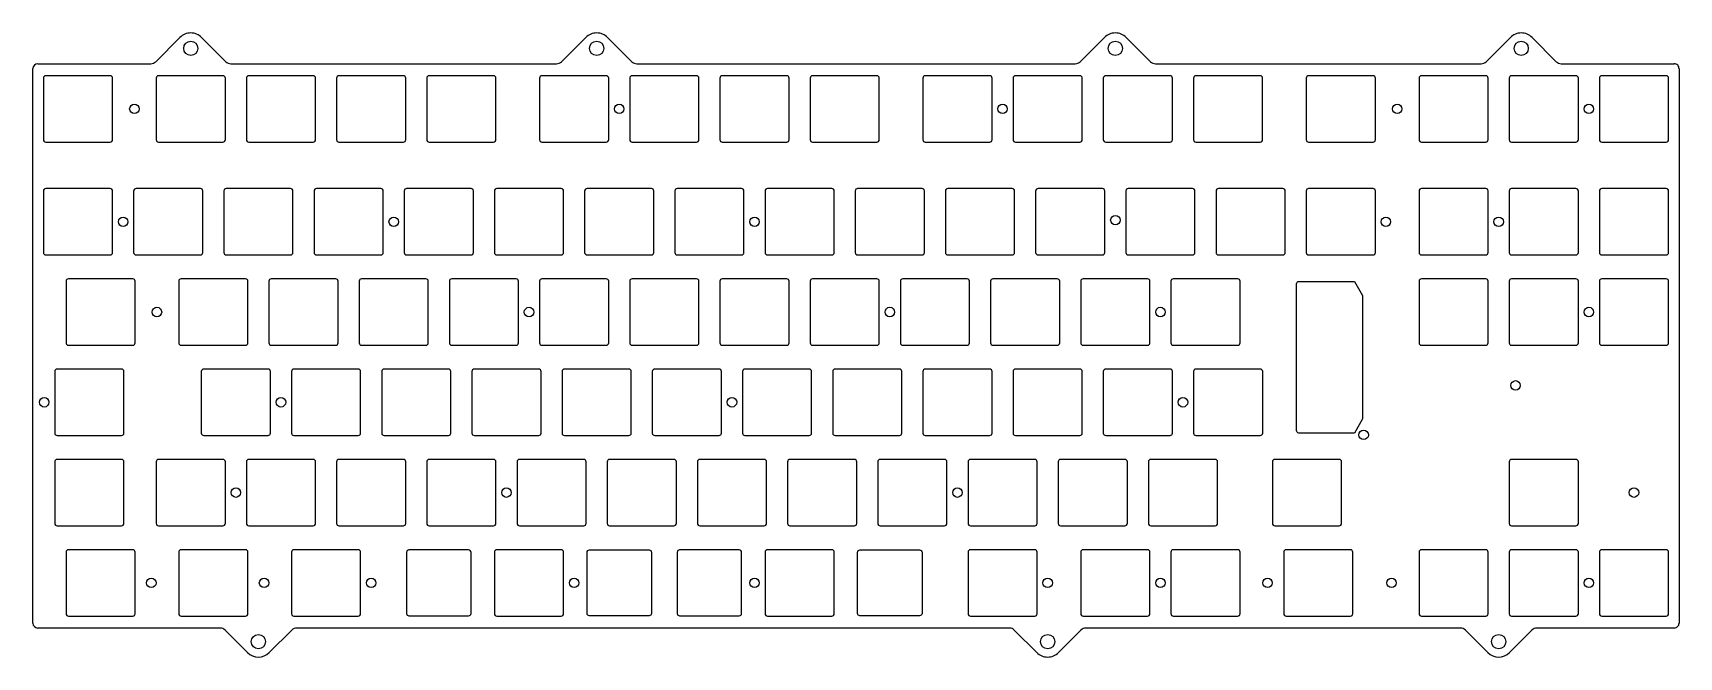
# Model space of a CAD drawing. Header units: millimetres. Extents: x -10 to 338, y -116 to 16.
import ezdxf

# ---------------------------------------------------------------- set-up
doc = ezdxf.new("R2010")
doc.units = ezdxf.units.MM
doc.header["$MEASUREMENT"] = 0
doc.layers.get('0').update_dxf_attribs({"linetype": 'CONTINUOUS'})
doc.layers.add('BLACK', color=7, linetype='CONTINUOUS')

msp = doc.modelspace()

# ---------------------------------------------------------------- linework, layer by layer
for points in [[(16.5125, 6.5), (16.5125, -6.5, 0.4142123908), (17.0125, -7), (30.6125, -7, 0.4142135624), (31.1125, -6.5), (31.1125, 6.5, 0.4142135624), (30.6125, 7), (17.0125, 7, 0.4142123908)], [(16.5125, 6.5), (16.5125, -6.5, 0.4142123908), (17.0125, -7), (30.6125, -7, 0.4142135624), (31.1125, -6.5), (31.1125, 6.5, 0.4142135624), (30.6125, 7), (17.0125, 7, 0.4142123908)], [(35.5625, 6.5), (35.5625, -6.5, 0.4142123908), (36.0625, -7), (49.6625, -7, 0.4142135624), (50.1625, -6.5), (50.1625, 6.5, 0.4142135624), (49.6625, 7), (36.0625, 7, 0.4142123908)], [(35.5625, -6.5, 0.4142123908), (36.0625, -7), (49.6625, -7, 0.4142135624), (50.1625, -6.5), (50.1625, 6.5, 0.4142135624), (49.6625, 7), (36.0625, 7, 0.4142123908), (35.5625, 6.5)], [(54.6125, 6.5), (54.6125, -6.5, 0.4142123908), (55.1125, -7), (68.7125, -7, 0.4142135624), (69.2125, -6.5), (69.2125, 6.5, 0.4142135624), (68.7125, 7), (55.1125, 7, 0.4142123908)], [(69.2125, 6.5, 0.4142135624), (68.7125, 7), (55.1125, 7, 0.4142123908), (54.6125, 6.5), (54.6125, -6.5, 0.4142123908), (55.1125, -7), (68.7125, -7, 0.4142135624), (69.2125, -6.5)], [(73.6625, 6.5), (73.6625, -6.5, 0.4142123908), (74.1625, -7), (87.7625, -7, 0.4142135624), (88.2625, -6.5), (88.2625, 6.5, 0.4142135624), (87.7625, 7), (74.1625, 7, 0.4142123908)], [(74.1625, -7), (87.7625, -7, 0.4142135624), (88.2625, -6.5), (88.2625, 6.5, 0.4142135624), (87.7625, 7), (74.1625, 7, 0.4142123908), (73.6625, 6.5), (73.6625, -6.5, 0.4142123908)], [(97.475, 6.5), (97.475, -6.5, 0.4142123908), (97.975, -7), (111.575, -7, 0.4142135624), (112.075, -6.5), (112.075, 6.5, 0.4142135624), (111.575, 7), (97.975, 7, 0.4142123908)], [(97.975, 7, 0.4142123908), (97.475, 6.5), (97.475, -6.5, 0.4142123908), (97.975, -7), (111.575, -7, 0.4142135624), (112.075, -6.5), (112.075, 6.5, 0.4142135624), (111.575, 7)], [(178.4375, 6.5), (178.4375, -6.5, 0.4142123908), (178.9375, -7), (192.5375, -7, 0.4142135624), (193.0375, -6.5), (193.0375, 6.5, 0.4142135624), (192.5375, 7), (178.9375, 7, 0.4142123908)], [(193.0375, -6.5), (193.0375, 6.5, 0.4142135624), (192.5375, 7), (178.9375, 7, 0.4142123908), (178.4375, 6.5), (178.4375, -6.5, 0.4142123908), (178.9375, -7), (192.5375, -7, 0.4142135624)], [(197.4875, 6.5), (197.4875, -6.5, 0.4142123908), (197.9875, -7), (211.5875, -7, 0.4142135624), (212.0875, -6.5), (212.0875, 6.5, 0.4142135624), (211.5875, 7), (197.9875, 7, 0.4142123908)], [(211.5875, 7), (197.9875, 7, 0.4142123908), (197.4875, 6.5), (197.4875, -6.5, 0.4142123908), (197.9875, -7), (211.5875, -7, 0.4142135624), (212.0875, -6.5), (212.0875, 6.5, 0.4142135624)], [(216.5375, 6.5), (216.5375, -6.5, 0.4142123908), (217.0375, -7), (230.6375, -7, 0.4142135624), (231.1375, -6.5), (231.1375, 6.5, 0.4142135624), (230.6375, 7), (217.0375, 7, 0.4142123908)], [(231.1375, -6.5), (231.1375, 6.5, 0.4142135624), (230.6375, 7), (217.0375, 7, 0.4142123908), (216.5375, 6.5), (216.5375, -6.5, 0.4142123908), (217.0375, -7), (230.6375, -7, 0.4142135624)], [(235.5875, 6.5), (235.5875, -6.5, 0.4142123908), (236.0875, -7), (249.6875, -7, 0.4142135624), (250.1875, -6.5), (250.1875, 6.5, 0.4142135624), (249.6875, 7), (236.0875, 7, 0.4142123908)], [(250.1875, -6.5), (250.1875, 6.5, 0.4142135624), (249.6875, 7), (236.0875, 7, 0.4142123908), (235.5875, 6.5), (235.5875, -6.5, 0.4142123908), (236.0875, -7), (249.6875, -7, 0.4142135624)], [(240.35, -17.3125), (240.35, -30.3125, 0.4142123908), (240.85, -30.8125), (254.45, -30.8125, 0.4142135624), (254.95, -30.3125), (254.95, -17.3125, 0.4142135624), (254.45, -16.8125), (240.85, -16.8125, 0.4142123908)], [(259.4, -17.3125), (259.4, -30.3125, 0.4142123908), (259.9, -30.8125), (273.5, -30.8125, 0.4142135624), (274, -30.3125), (274, -17.3125, 0.4142135624), (273.5, -16.8125), (259.9, -16.8125, 0.4142123908)], [(257.34375, -67.8875), (257.34375, -36.8875, -0.4142135624), (257.84375, -36.3875), (269.56175, -36.3875), (271.29375, -39.3875), (271.29375, -65.3875), (269.56175, -68.3875), (257.84375, -68.3875, -0.4142123908)], [(235.59375, -55.4125), (235.59375, -68.4125, 0.4142123908), (236.09375, -68.9125), (249.69375, -68.9125, 0.4142135624), (250.19375, -68.4125), (250.19375, -55.4125, 0.4142135624), (249.69375, -54.9125), (236.09375, -54.9125, 0.4142123908)], [(-4.91875, -74.4625), (-4.91875, -87.4625, 0.4142123908), (-4.41875, -87.9625), (9.18125, -87.9625, 0.4142135624), (9.68125, -87.4625), (9.68125, -74.4625, 0.4142135624), (9.18125, -73.9625), (-4.41875, -73.9625, 0.4142123908)], [(16.5125, -74.4625), (16.5125, -87.4625, 0.4142123908), (17.0125, -87.9625), (30.6125, -87.9625, 0.4142135624), (31.1125, -87.4625), (31.1125, -74.4625, 0.4142135624), (30.6125, -73.9625), (17.0125, -73.9625, 0.4142123908)], [(226.065834, -74.462548), (226.065834, -87.462548, 0.4142123908), (226.565834, -87.962548), (240.165834, -87.962548, 0.4142135624), (240.665834, -87.462548), (240.665834, -74.462548, 0.4142135624), (240.165834, -73.962548), (226.565834, -73.962548, 0.4142123908)], [(252.257046, -74.4625), (252.257046, -87.4625, 0.4142123908), (252.757046, -87.9625), (266.357046, -87.9625, 0.4142135624), (266.857046, -87.4625), (266.857046, -74.4625, 0.4142135624), (266.357046, -73.9625), (252.757046, -73.9625, 0.4142123908)], [(11.5625, -93.0125), (-2.0375, -93.0125, 0.4142123908), (-2.5375, -93.5125), (-2.5375, -106.5125, 0.4142123908), (-2.0375, -107.0125), (11.5625, -107.0125, 0.4142135624), (12.0625, -106.5125), (12.0625, -93.5125, 0.4142135624)], [(21.275, -93.5125), (21.275, -106.5125, 0.4142123908), (21.775, -107.0125), (35.375, -107.0125, 0.4142135624), (35.875, -106.5125), (35.875, -93.5125, 0.4142135624), (35.375, -93.0125), (21.775, -93.0125, 0.4142123908)], [(59.6875, -93.5125, 0.4142135624), (59.1875, -93.0125), (45.5875, -93.0125, 0.4142123908), (45.0875, -93.5125), (45.0875, -106.5125, 0.4142123908), (45.5875, -107.0125), (59.1875, -107.0125, 0.4142135624), (59.6875, -106.5125)], [(69.9, -93.0625, 0.4142123908), (69.4, -93.5625), (69.4, -106.4625, 0.4142123908), (69.9, -106.9625), (82.5, -106.9625, 0.4142123908), (83, -106.4625), (83, -93.5625, 0.4142123908), (82.5, -93.0625)], [(102.05, -93.0125), (88.45, -93.0125, 0.4142123908), (87.95, -93.5125), (87.95, -106.5125, 0.4142123908), (88.45, -107.0125), (102.05, -107.0125, 0.4142135624), (102.55, -106.5125), (102.55, -93.5125, 0.4142135624)], [(121.1, -93.5625), (121.1, -106.4625, -0.4142135624), (120.6, -106.9625), (108, -106.9625, -0.4142135624), (107.5, -106.4625), (107.5, -93.5625, -0.4142135624), (108, -93.0625), (120.6, -93.0625, -0.4142135624)], [(126.55, -106.4625, 0.4142123908), (127.05, -106.9625), (139.65, -106.9625, 0.4142123908), (140.15, -106.4625), (140.15, -93.5625, 0.4142123908), (139.65, -93.0625), (127.05, -93.0625, 0.4142123908), (126.55, -93.5625)], [(159.2, -93.0125), (145.6, -93.0125, 0.4142123908), (145.1, -93.5125), (145.1, -106.5125, 0.4142123908), (145.6, -107.0125), (159.2, -107.0125, 0.4142135624), (159.7, -106.5125), (159.7, -93.5125, 0.4142135624)], [(164.65, -106.4625), (164.65, -93.5625, -0.4142135624), (165.15, -93.0625), (177.75, -93.0625, -0.4142135624), (178.25, -93.5625), (178.25, -106.4625, -0.4142135624), (177.75, -106.9625), (165.15, -106.9625, -0.4142135624)], [(187.9625, -106.5125, 0.4142123908), (188.4625, -107.0125), (202.0625, -107.0125, 0.4142135624), (202.5625, -106.5125), (202.5625, -93.5125, 0.4142135624), (202.0625, -93.0125), (188.4625, -93.0125, 0.4142123908), (187.9625, -93.5125)], [(211.775, -106.5125, 0.4142123908), (212.275, -107.0125), (225.875, -107.0125, 0.4142135624), (226.375, -106.5125), (226.375, -93.5125, 0.4142135624), (225.875, -93.0125), (212.275, -93.0125, 0.4142123908), (211.775, -93.5125)], [(231.325, -107.0125), (244.925, -107.0125, 0.4142135624), (245.425, -106.5125), (245.425, -93.5125, 0.4142135624), (244.925, -93.0125), (231.325, -93.0125, 0.4142123908), (230.825, -93.5125), (230.825, -106.5125, 0.4142123908)], [(269.2375, -93.5125, 0.4142135624), (268.7375, -93.0125), (255.1375, -93.0125, 0.4142123908), (254.6375, -93.5125), (254.6375, -106.5125, 0.4142123908), (255.1375, -107.0125), (268.7375, -107.0125, 0.4142135624), (269.2375, -106.5125)]]:
    msp.add_lwpolyline(points, format="xyb", close=True)
for centre in [(276.225, -23.8125), (233.3625, -61.9125), (271.51875, -68.7875), (15.478125, -100.0125), (39.290625, -100.0125), (61.9125, -100.0125), (104.775, -100.0125), (142.875, -100.0125), (204.7875, -100.0125), (228.6, -100.0125), (251.221875, -100.0125)]:
    msp.add_circle(centre, 1)
at = {"layer": 'BLACK', "linetype": 'Continuous'}
for p, q in [((16.405653, 9.964347), (21.514403, 15.073097)), ((26.110597, 15.073097), (31.219354, 9.96434)), ((102.130752, 9.964447), (107.239403, 15.073097)), ((111.855659, 15.053035), (116.944354, 9.96434)), ((211.668053, 9.964247), (216.776903, 15.073097)), ((221.373097, 15.073097), (226.481854, 9.96434)), ((297.393053, 9.964247), (302.501903, 15.073097)), ((307.098097, 15.073097), (312.206854, 9.96434)), ((-9.525, -108.512498), (-9.525, 8.499998)), ((-8.499998, 9.525), (15.359498, 9.525)), ((6.8, 7), (-6.8, 7)), ((32.28, 9.525), (101.069901, 9.525)), ((130.625, 7), (117.025, 7)), ((118.005, 9.525), (210.623739, 9.525)), ((149.675, 7), (136.075, 7)), ((168.725, 7), (155.125, 7)), ((227.5425, 9.525), (296.348739, 9.525)), ((273.5, 7), (259.9, 7)), ((297.3125, 7), (283.7125, 7)), ((316.3625, 7), (302.7625, 7)), ((313.2675, 9.525), (337.1122, 9.525)), ((335.4125, 7), (321.8125, 7)), ((338.1375, 8.485352), (338.1375, -108.5126)), ((-7.3, 6.499999), (-7.3, -6.5)), ((7.3, -6.5), (7.3, 6.5)), ((116.525, 6.5), (116.525, -6.5)), ((131.125, -6.5), (131.125, 6.5)), ((135.575, 6.5), (135.575, -6.5)), ((150.175, -6.5), (150.175, 6.5)), ((154.625, 6.5), (154.625, -6.5)), ((169.225, -6.5), (169.225, 6.5)), ((259.4, 6.5), (259.4, -6.5)), ((274, -6.5), (274, 6.5)), ((283.2125, 6.5), (283.2125, -6.5)), ((297.8125, -6.5), (297.8125, 6.5)), ((302.2625, 6.5), (302.2625, -6.5)), ((316.8625, -6.5), (316.8625, 6.5)), ((321.3125, 6.5), (321.3125, -6.5)), ((335.9125, -6.5), (335.9125, 6.5)), ((-6.799999, -7), (6.8, -7)), ((117.025, -7), (130.625, -7)), ((136.075, -7), (149.675, -7)), ((155.125, -7), (168.725, -7)), ((259.9, -7), (273.5, -7)), ((283.7125, -7), (297.3125, -7)), ((302.7625, -7), (316.3625, -7)), ((321.8125, -7), (335.4125, -7)), ((-7.3, -17.312501), (-7.3, -30.312499)), ((6.8, -16.8125), (-6.799999, -16.8125)), ((7.3, -30.3125), (7.3, -17.3125)), ((11.75, -17.3125), (11.75, -30.3125)), ((25.85, -16.8125), (12.25, -16.8125)), ((26.35, -30.3125), (26.35, -17.3125)), ((30.8, -17.3125), (30.8, -30.3125)), ((44.9, -16.8125), (31.3, -16.8125)), ((45.4, -30.3125), (45.4, -17.3125)), ((49.85, -17.3125), (49.85, -30.3125)), ((63.95, -16.8125), (50.35, -16.8125)), ((64.45, -30.3125), (64.45, -17.3125)), ((68.9, -17.3125), (68.9, -30.3125)), ((83, -16.8125), (69.4, -16.8125)), ((83.5, -30.3125), (83.5, -17.3125)), ((87.95, -17.3125), (87.95, -30.3125)), ((102.05, -16.8125), (88.45, -16.8125)), ((102.55, -30.3125), (102.55, -17.3125)), ((107, -17.3125), (107, -30.3125)), ((121.1, -16.8125), (107.5, -16.8125)), ((121.6, -30.3125), (121.6, -17.3125)), ((126.05, -17.3125), (126.05, -30.3125)), ((140.15, -16.8125), (126.55, -16.8125)), ((140.65, -30.3125), (140.65, -17.3125)), ((145.1, -17.3125), (145.1, -30.3125)), ((159.2, -16.8125), (145.6, -16.8125)), ((159.7, -30.3125), (159.7, -17.3125)), ((164.15, -17.3125), (164.15, -30.3125)), ((178.25, -16.8125), (164.65, -16.8125)), ((178.75, -30.3125), (178.75, -17.3125)), ((183.2, -17.3125), (183.2, -30.3125)), ((197.3, -16.8125), (183.7, -16.8125)), ((197.8, -30.3125), (197.8, -17.3125)), ((202.25, -17.3125), (202.25, -30.3125)), ((216.35, -16.8125), (202.75, -16.8125)), ((216.85, -30.3125), (216.85, -17.3125)), ((221.3, -17.3125), (221.3, -30.3125)), ((235.4, -16.8125), (221.8, -16.8125)), ((235.9, -30.3125), (235.9, -17.3125)), ((283.2125, -17.3125), (283.2125, -30.3125)), ((297.3125, -16.8125), (283.7125, -16.8125)), ((297.8125, -30.3125), (297.8125, -17.3125)), ((302.2625, -17.3125), (302.2625, -30.3125)), ((316.3625, -16.8125), (302.7625, -16.8125)), ((316.8625, -30.3125), (316.8625, -17.3125)), ((321.3125, -17.3125), (321.3125, -30.3125)), ((335.4125, -16.8125), (321.8125, -16.8125)), ((335.9125, -30.3125), (335.9125, -17.3125)), ((-6.8, -30.8125), (6.8, -30.8125)), ((12.25, -30.8125), (25.85, -30.8125)), ((31.3, -30.8125), (44.9, -30.8125)), ((50.35, -30.8125), (63.95, -30.8125)), ((69.4, -30.8125), (83, -30.8125)), ((88.45, -30.8125), (102.05, -30.8125)), ((107.5, -30.8125), (121.1, -30.8125)), ((126.55, -30.8125), (140.15, -30.8125)), ((145.6, -30.8125), (159.2, -30.8125)), ((164.65, -30.8125), (178.25, -30.8125)), ((183.7, -30.8125), (197.3, -30.8125)), ((202.75, -30.8125), (216.35, -30.8125)), ((221.8, -30.8125), (235.4, -30.8125)), ((283.7125, -30.8125), (297.3125, -30.8125)), ((302.7625, -30.8125), (316.3625, -30.8125)), ((321.8125, -30.8125), (335.4125, -30.8125)), ((-2.5375, -36.362501), (-2.5375, -49.3625)), ((11.5625, -35.8625), (-2.037499, -35.8625)), ((12.0625, -49.3625), (12.0625, -36.3625)), ((21.275, -36.3625), (21.275, -49.3625)), ((35.375, -35.8625), (21.775, -35.8625)), ((35.875, -49.3625), (35.875, -36.3625)), ((40.325, -36.3625), (40.325, -49.3625)), ((54.425, -35.8625), (40.825, -35.8625)), ((54.925, -49.3625), (54.925, -36.3625)), ((59.375, -36.3625), (59.375, -49.3625)), ((73.475, -35.8625), (59.875, -35.8625)), ((73.975, -49.3625), (73.975, -36.3625)), ((78.425, -36.3625), (78.425, -49.3625)), ((92.525, -35.8625), (78.925, -35.8625)), ((93.025, -49.3625), (93.025, -36.3625)), ((97.475, -36.3625), (97.475, -49.3625)), ((111.575, -35.8625), (97.975, -35.8625)), ((112.075, -49.3625), (112.075, -36.3625)), ((116.525, -36.3625), (116.525, -49.3625)), ((130.625, -35.8625), (117.025, -35.8625)), ((131.125, -49.3625), (131.125, -36.3625)), ((135.575, -36.3625), (135.575, -49.3625)), ((149.675, -35.8625), (136.075, -35.8625)), ((150.175, -49.3625), (150.175, -36.3625)), ((154.625, -36.3625), (154.625, -49.3625)), ((168.725, -35.8625), (155.125, -35.8625)), ((169.225, -49.3625), (169.225, -36.3625)), ((173.675, -36.3625), (173.675, -49.3625)), ((187.775, -35.8625), (174.175, -35.8625)), ((188.275, -49.3625), (188.275, -36.3625)), ((192.725, -36.3625), (192.725, -49.3625)), ((206.825, -35.8625), (193.225, -35.8625)), ((207.325, -49.3625), (207.325, -36.3625)), ((211.775, -36.3625), (211.775, -49.3625)), ((225.875, -35.8625), (212.275, -35.8625)), ((226.375, -49.3625), (226.375, -36.3625)), ((230.825, -36.3625), (230.825, -49.3625)), ((244.925, -35.8625), (231.325, -35.8625)), ((245.425, -49.3625), (245.425, -36.3625)), ((283.2125, -36.3625), (283.2125, -49.3625)), ((297.3125, -35.8625), (283.7125, -35.8625)), ((297.8125, -49.3625), (297.8125, -36.3625)), ((302.2625, -36.3625), (302.2625, -49.3625)), ((316.3625, -35.8625), (302.7625, -35.8625)), ((316.8625, -49.3625), (316.8625, -36.3625)), ((321.3125, -36.3625), (321.3125, -49.3625)), ((335.4125, -35.8625), (321.8125, -35.8625)), ((335.9125, -49.3625), (335.9125, -36.3625)), ((-2.037499, -49.8625), (11.5625, -49.8625)), ((21.775, -49.8625), (35.375, -49.8625)), ((40.825, -49.8625), (54.425, -49.8625)), ((59.875, -49.8625), (73.475, -49.8625)), ((78.925, -49.8625), (92.525, -49.8625)), ((97.975, -49.8625), (111.575, -49.8625)), ((117.025, -49.8625), (130.625, -49.8625)), ((136.075, -49.8625), (149.675, -49.8625)), ((155.125, -49.8625), (168.725, -49.8625)), ((174.175, -49.8625), (187.775, -49.8625)), ((193.225, -49.8625), (206.825, -49.8625)), ((212.275, -49.8625), (225.875, -49.8625)), ((231.325, -49.8625), (244.925, -49.8625)), ((283.7125, -49.8625), (297.3125, -49.8625)), ((302.7625, -49.8625), (316.3625, -49.8625)), ((321.8125, -49.8625), (335.4125, -49.8625)), ((-4.91875, -55.4125), (-4.91875, -68.412499)), ((9.18125, -54.912499), (-4.41875, -54.912499)), ((9.68125, -68.412499), (9.68125, -55.412499)), ((26.0375, -55.4125), (26.0375, -68.4125)), ((40.1375, -54.9125), (26.5375, -54.9125)), ((40.6375, -68.4125), (40.6375, -55.4125)), ((45.0875, -55.4125), (45.0875, -68.4125)), ((59.1875, -54.9125), (45.5875, -54.9125)), ((59.6875, -68.4125), (59.6875, -55.4125)), ((64.1375, -55.4125), (64.1375, -68.4125)), ((78.2375, -54.9125), (64.6375, -54.9125)), ((78.7375, -68.4125), (78.7375, -55.4125)), ((83.1875, -55.4125), (83.1875, -68.4125)), ((97.2875, -54.9125), (83.6875, -54.9125)), ((97.7875, -68.4125), (97.7875, -55.4125)), ((102.2375, -55.4125), (102.2375, -68.4125)), ((116.3375, -54.9125), (102.7375, -54.9125)), ((116.8375, -68.4125), (116.8375, -55.4125)), ((121.2875, -55.4125), (121.2875, -68.4125)), ((135.3875, -54.9125), (121.7875, -54.9125)), ((135.8875, -68.4125), (135.8875, -55.4125)), ((140.3375, -55.4125), (140.3375, -68.4125)), ((154.4375, -54.9125), (140.8375, -54.9125)), ((154.9375, -68.4125), (154.9375, -55.4125)), ((159.3875, -55.4125), (159.3875, -68.4125)), ((173.4875, -54.9125), (159.8875, -54.9125)), ((173.9875, -68.4125), (173.9875, -55.4125)), ((178.4375, -55.4125), (178.4375, -68.4125)), ((192.5375, -54.9125), (178.9375, -54.9125)), ((193.0375, -68.4125), (193.0375, -55.4125)), ((197.4875, -55.4125), (197.4875, -68.4125)), ((211.5875, -54.9125), (197.9875, -54.9125)), ((212.0875, -68.4125), (212.0875, -55.4125)), ((216.5375, -55.4125), (216.5375, -68.4125)), ((230.6375, -54.9125), (217.0375, -54.9125)), ((231.1375, -68.4125), (231.1375, -55.4125)), ((-4.418749, -68.912499), (9.18125, -68.912499)), ((26.5375, -68.9125), (40.1375, -68.9125)), ((45.5875, -68.9125), (59.1875, -68.9125)), ((64.6375, -68.9125), (78.2375, -68.9125)), ((83.6875, -68.9125), (97.2875, -68.9125)), ((102.7375, -68.9125), (116.3375, -68.9125)), ((121.7875, -68.9125), (135.3875, -68.9125)), ((140.8375, -68.9125), (154.4375, -68.9125)), ((159.8875, -68.9125), (173.4875, -68.9125)), ((178.9375, -68.9125), (192.5375, -68.9125)), ((197.9875, -68.9125), (211.5875, -68.9125)), ((217.0375, -68.9125), (230.6375, -68.9125)), ((35.5625, -74.4625), (35.5625, -87.4625)), ((49.6625, -73.9625), (36.0625, -73.9625)), ((50.1625, -87.4625), (50.1625, -74.4625)), ((54.6125, -74.4625), (54.6125, -87.4625)), ((68.7125, -73.9625), (55.1125, -73.9625)), ((69.2125, -87.4625), (69.2125, -74.4625)), ((73.6625, -74.4625), (73.6625, -87.4625)), ((87.7625, -73.9625), (74.1625, -73.9625)), ((88.2625, -87.4625), (88.2625, -74.4625)), ((92.7125, -74.4625), (92.7125, -87.4625)), ((106.8125, -73.9625), (93.2125, -73.9625)), ((107.3125, -87.4625), (107.3125, -74.4625)), ((111.7625, -74.4625), (111.7625, -87.4625)), ((125.8625, -73.9625), (112.2625, -73.9625)), ((126.3625, -87.4625), (126.3625, -74.4625)), ((130.8125, -74.4625), (130.8125, -87.4625)), ((144.9125, -73.9625), (131.3125, -73.9625)), ((145.4125, -87.4625), (145.4125, -74.4625)), ((149.8625, -74.4625), (149.8625, -87.4625)), ((163.9625, -73.9625), (150.3625, -73.9625)), ((164.4625, -87.4625), (164.4625, -74.4625)), ((168.9125, -74.4625), (168.9125, -87.4625)), ((183.0125, -73.9625), (169.4125, -73.9625)), ((183.5125, -87.4625), (183.5125, -74.4625)), ((187.9625, -74.4625), (187.9625, -87.4625)), ((202.0625, -73.9625), (188.4625, -73.9625)), ((202.5625, -87.4625), (202.5625, -74.4625)), ((207.0125, -74.4625), (207.0125, -87.4625)), ((221.1125, -73.9625), (207.5125, -73.9625)), ((221.6125, -87.4625), (221.6125, -74.4625)), ((302.2625, -74.4625), (302.2625, -87.4625)), ((316.3625, -73.9625), (302.7625, -73.9625)), ((316.8625, -87.4625), (316.8625, -74.4625)), ((36.0625, -87.9625), (49.6625, -87.9625)), ((55.1125, -87.9625), (68.7125, -87.9625)), ((74.1625, -87.9625), (87.7625, -87.9625)), ((93.2125, -87.9625), (106.8125, -87.9625)), ((112.2625, -87.9625), (125.8625, -87.9625)), ((131.3125, -87.9625), (144.9125, -87.9625)), ((150.3625, -87.9625), (163.9625, -87.9625)), ((169.4125, -87.9625), (183.0125, -87.9625)), ((188.4625, -87.9625), (202.0625, -87.9625)), ((207.5125, -87.9625), (221.1125, -87.9625)), ((302.7625, -87.9625), (316.3625, -87.9625)), ((283.2125, -93.5125), (283.2125, -106.5125)), ((297.3125, -93.0125), (283.7125, -93.0125)), ((297.8125, -106.5125), (297.8125, -93.5125)), ((302.2625, -93.5125), (302.2625, -106.5125)), ((316.3625, -93.0125), (302.7625, -93.0125)), ((316.8625, -106.5125), (316.8625, -93.5125)), ((321.3125, -93.5125), (321.3125, -106.5125)), ((335.4125, -93.0125), (321.8125, -93.0125)), ((335.9125, -106.5125), (335.9125, -93.5125)), ((283.7125, -107.0125), (297.3125, -107.0125)), ((302.7625, -107.0125), (316.3625, -107.0125)), ((321.8125, -107.0125), (335.4125, -107.0125)), ((30.0072, -109.5375), (-8.499998, -109.5375)), ((35.801954, -114.710596), (31.055605, -109.964248)), ((45.131873, -109.976873), (40.398147, -114.710599)), ((196.6947, -109.5375), (46.1926, -109.5375)), ((202.474132, -114.695274), (197.743105, -109.964248)), ((211.819373, -109.976873), (207.085623, -114.710623)), ((291.945, -109.5375), (212.8801, -109.5375)), ((297.739403, -114.710597), (293.005646, -109.97684)), ((307.069447, -109.976747), (302.335597, -114.710597)), ((337.106199, -109.5375), (308.113669, -109.5375))]:
    msp.add_line(p, q, dxfattribs=at)
at = {"layer": 'BLACK'}
for centre, radius in [((23.8125, 12.775), 1.5), ((109.5375, 12.775), 1.5), ((219.075, 12.775), 1.5), ((304.8, 12.775), 1.5), ((11.90625, 0), 1), ((114.3, 0), 1), ((195.2625, 0), 1), ((278.60625, 0), 1), ((319.0875, 0), 1), ((9.525, -23.8125), 1), ((66.675, -23.8125), 1), ((142.875, -23.8125), 1), ((219.0842, -23.4625), 1), ((300.0375, -23.8125), 1), ((16.66875, -42.8625), 1), ((95.25, -42.8625), 1), ((171.45, -42.8625), 1), ((228.6, -42.8625), 1), ((319.0875, -42.8625), 1), ((303.609375, -58.340625), 1), ((-7.14375, -61.9125), 1), ((42.8625, -61.9125), 1), ((138.1125, -61.9125), 1), ((33.3375, -80.9625), 1), ((90.4875, -80.9625), 1), ((185.7375, -80.9625), 1), ((328.6125, -80.9625), 1), ((277.415625, -100.0125), 1), ((319.0875, -100.0125), 1), ((38.100052, -112.4125), 1.5), ((204.787552, -112.4125), 1.5), ((300.0375, -112.4125), 1.5)]:
    msp.add_circle(centre, radius, dxfattribs=at)
for centre, radius, start, end in [((23.8125, 12.77504), 3.24996, 44.99950136, 135.00049864), ((109.5376, 12.7748), 3.250194, 44.50358049, 134.99875348), ((219.0749, 12.775), 3.249921, 44.99875338, 134.99875338), ((304.7999, 12.775), 3.249921, 44.99875338, 134.99875338), ((-8.499998, 8.499998), 1.025002, 90, 180), ((-6.799999, 6.499999), 0.500001, 90.00011459, 180), ((6.8, 6.5), 0.5, 0, 90), ((15.3448, 11.0252), 1.500273, 270.56132944, 315), ((32.28, 11.0251), 1.5001, 225.00307888, 270), ((101.0701, 11.0251), 1.499989, 269.99239869, 314.99997299), ((117.025, 6.5), 0.5, 90, 180), ((118.005, 11.0251), 1.5001, 225.00307888, 270), ((130.625, 6.5), 0.5, 0, 90), ((136.075, 6.5), 0.5, 90, 180), ((149.675, 6.5), 0.5, 0, 90), ((155.125, 6.5), 0.5, 90, 180), ((168.725, 6.5), 0.5, 0, 90), ((210.6074, 11.0249), 1.499988, 270.62412075, 315), ((227.5425, 11.0251), 1.5001, 225.00307888, 270), ((259.9, 6.5), 0.5, 90, 180), ((273.5, 6.5), 0.5, 0, 90), ((283.7125, 6.5), 0.5, 90, 180), ((296.3324, 11.0249), 1.499988, 270.62412075, 315), ((297.3125, 6.5), 0.5, 0, 90), ((302.7625, 6.5), 0.5, 90, 180), ((313.2675, 11.0251), 1.5001, 225.00307888, 270), ((316.3625, 6.5), 0.5, 0, 90), ((321.8125, 6.5), 0.5, 90, 180), ((335.4125, 6.5), 0.5, 0, 90), ((337.1122, 8.4996), 1.0254, 359.203845, 90), ((-6.799999, -6.499999), 0.500001, 180.00011459, 270), ((6.8, -6.5), 0.5, 270, 0), ((117.025, -6.5), 0.5, 180, 270), ((130.625, -6.5), 0.5, 270, 0), ((136.075, -6.5), 0.5, 180, 270), ((149.675, -6.5), 0.5, 270, 0), ((155.125, -6.5), 0.5, 180, 270), ((168.725, -6.5), 0.5, 270, 0), ((259.9, -6.5), 0.5, 180, 270), ((273.5, -6.5), 0.5, 270, 0), ((283.7125, -6.5), 0.5, 180, 270), ((297.3125, -6.5), 0.5, 270, 0), ((302.7625, -6.5), 0.5, 180, 270), ((316.3625, -6.5), 0.5, 270, 0), ((321.8125, -6.5), 0.5, 180, 270), ((335.4125, -6.5), 0.5, 270, 0), ((-6.799999, -17.312501), 0.500001, 90, 180), ((6.8, -17.3125), 0.5, 0, 90), ((12.25, -17.3125), 0.5, 90, 180), ((25.85, -17.3125), 0.5, 0, 90), ((31.3, -17.3125), 0.5, 90, 180), ((44.9, -17.3125), 0.5, 0, 90), ((50.35, -17.3125), 0.5, 90, 180), ((63.95, -17.3125), 0.5, 0, 90), ((69.4, -17.3125), 0.5, 90, 180), ((83, -17.3125), 0.5, 0, 90), ((88.45, -17.3125), 0.5, 90, 180), ((102.05, -17.3125), 0.5, 0, 90), ((107.5, -17.3125), 0.5, 90, 180), ((121.1, -17.3125), 0.5, 0, 90), ((126.55, -17.3125), 0.5, 90, 180), ((140.15, -17.3125), 0.5, 0, 90), ((145.6, -17.3125), 0.5, 90, 180), ((159.2, -17.3125), 0.5, 0, 90), ((164.65, -17.3125), 0.5, 90, 180), ((178.25, -17.3125), 0.5, 0, 90), ((183.7, -17.3125), 0.5, 90, 180), ((197.3, -17.3125), 0.5, 0, 90), ((202.75, -17.3125), 0.5, 90, 180), ((216.35, -17.3125), 0.5, 0, 90), ((221.8, -17.3125), 0.5, 90, 180), ((235.4, -17.3125), 0.5, 0, 90), ((283.7125, -17.3125), 0.5, 90, 180), ((297.3125, -17.3125), 0.5, 0, 90), ((302.7625, -17.3125), 0.5, 90, 180), ((316.3625, -17.3125), 0.5, 0, 90), ((321.8125, -17.3125), 0.5, 90, 180), ((335.4125, -17.3125), 0.5, 0, 90), ((-6.799999, -30.312499), 0.500001, 180, 269.99988541), ((6.8, -30.3125), 0.5, 270, 0), ((12.25, -30.3125), 0.5, 180, 270), ((25.85, -30.3125), 0.5, 270, 0), ((31.3, -30.3125), 0.5, 180, 270), ((44.9, -30.3125), 0.5, 270, 0), ((50.35, -30.3125), 0.5, 180, 270), ((63.95, -30.3125), 0.5, 270, 0), ((69.4, -30.3125), 0.5, 180, 270), ((83, -30.3125), 0.5, 270, 0), ((88.45, -30.3125), 0.5, 180, 270), ((102.05, -30.3125), 0.5, 270, 0), ((107.5, -30.3125), 0.5, 180, 270), ((121.1, -30.3125), 0.5, 270, 0), ((126.55, -30.3125), 0.5, 180, 270), ((140.15, -30.3125), 0.5, 270, 0), ((145.6, -30.3125), 0.5, 180, 270), ((159.2, -30.3125), 0.5, 270, 0), ((164.65, -30.3125), 0.5, 180, 270), ((178.25, -30.3125), 0.5, 270, 0), ((183.7, -30.3125), 0.5, 180, 270), ((197.3, -30.3125), 0.5, 270, 0), ((202.75, -30.3125), 0.5, 180, 270), ((216.35, -30.3125), 0.5, 270, 0), ((221.8, -30.3125), 0.5, 180, 270), ((235.4, -30.3125), 0.5, 270, 0), ((283.7125, -30.3125), 0.5, 180, 270), ((297.3125, -30.3125), 0.5, 270, 0), ((302.7625, -30.3125), 0.5, 180, 270), ((316.3625, -30.3125), 0.5, 270, 0), ((321.8125, -30.3125), 0.5, 180, 270), ((335.4125, -30.3125), 0.5, 270, 0), ((-2.037499, -36.362501), 0.500001, 90, 180), ((11.5625, -36.3625), 0.5, 0, 90), ((21.775, -36.3625), 0.5, 90, 180), ((35.375, -36.3625), 0.5, 0, 90), ((40.825, -36.3625), 0.5, 90, 180), ((54.425, -36.3625), 0.5, 0, 90), ((59.875, -36.3625), 0.5, 90, 180), ((73.475, -36.3625), 0.5, 0, 90), ((78.925, -36.3625), 0.5, 90, 180), ((92.525, -36.3625), 0.5, 0, 90), ((97.975, -36.3625), 0.5, 90, 180), ((111.575, -36.3625), 0.5, 0, 90), ((117.025, -36.3625), 0.5, 90, 180), ((130.625, -36.3625), 0.5, 0, 90), ((136.075, -36.3625), 0.5, 90, 180), ((149.675, -36.3625), 0.5, 0, 90), ((155.125, -36.3625), 0.5, 90, 180), ((168.725, -36.3625), 0.5, 0, 90), ((174.175, -36.3625), 0.5, 90, 180), ((187.775, -36.3625), 0.5, 0, 90), ((193.225, -36.3625), 0.5, 90, 180), ((206.825, -36.3625), 0.5, 0, 90), ((212.275, -36.3625), 0.5, 90, 180), ((225.875, -36.3625), 0.5, 0, 90), ((231.325, -36.3625), 0.5, 90, 180), ((244.925, -36.3625), 0.5, 0, 90), ((283.7125, -36.3625), 0.5, 90, 180), ((297.3125, -36.3625), 0.5, 0, 90), ((302.7625, -36.3625), 0.5, 90, 180), ((316.3625, -36.3625), 0.5, 0, 90), ((321.8125, -36.3625), 0.5, 90, 180), ((335.4125, -36.3625), 0.5, 0, 90), ((-2.037499, -49.362499), 0.500001, 180.00011459, 270), ((11.5625, -49.3625), 0.5, 270, 0), ((21.775, -49.3625), 0.5, 180, 270), ((35.375, -49.3625), 0.5, 270, 0), ((40.825, -49.3625), 0.5, 180, 270), ((54.425, -49.3625), 0.5, 270, 0), ((59.875, -49.3625), 0.5, 180, 270), ((73.475, -49.3625), 0.5, 270, 0), ((78.925, -49.3625), 0.5, 180, 270), ((92.525, -49.3625), 0.5, 270, 0), ((97.975, -49.3625), 0.5, 180, 270), ((111.575, -49.3625), 0.5, 270, 0), ((117.025, -49.3625), 0.5, 180, 270), ((130.625, -49.3625), 0.5, 270, 0), ((136.075, -49.3625), 0.5, 180, 270), ((149.675, -49.3625), 0.5, 270, 0), ((155.125, -49.3625), 0.5, 180, 270), ((168.725, -49.3625), 0.5, 270, 0), ((174.175, -49.3625), 0.5, 180, 270), ((187.775, -49.3625), 0.5, 270, 0), ((193.225, -49.3625), 0.5, 180, 270), ((206.825, -49.3625), 0.5, 270, 0), ((212.275, -49.3625), 0.5, 180, 270), ((225.875, -49.3625), 0.5, 270, 0), ((231.325, -49.3625), 0.5, 180, 270), ((244.925, -49.3625), 0.5, 270, 0), ((283.7125, -49.3625), 0.5, 180, 270), ((297.3125, -49.3625), 0.5, 270, 0), ((302.7625, -49.3625), 0.5, 180, 270), ((316.3625, -49.3625), 0.5, 270, 0), ((321.8125, -49.3625), 0.5, 180, 270), ((335.4125, -49.3625), 0.5, 270, 0), ((-4.418749, -55.4125), 0.500001, 90.00011459, 180), ((9.181297, -55.412452), 0.499953, 359.99461369, 90.00538631), ((26.5375, -55.4125), 0.5, 90, 180), ((40.1375, -55.4125), 0.5, 0, 90), ((45.5875, -55.4125), 0.5, 90, 180), ((59.1875, -55.4125), 0.5, 0, 90), ((64.6375, -55.4125), 0.5, 90, 180), ((78.2375, -55.4125), 0.5, 0, 90), ((83.6875, -55.4125), 0.5, 90, 180), ((97.2875, -55.4125), 0.5, 0, 90), ((102.7375, -55.4125), 0.5, 90, 180), ((116.3375, -55.4125), 0.5, 0, 90), ((121.7875, -55.4125), 0.5, 90, 180), ((135.3875, -55.4125), 0.5, 0, 90), ((140.8375, -55.4125), 0.5, 90, 180), ((154.4375, -55.4125), 0.5, 0, 90), ((159.8875, -55.4125), 0.5, 90, 180), ((173.4875, -55.4125), 0.5, 0, 90), ((178.9375, -55.4125), 0.5, 90, 180), ((192.5375, -55.4125), 0.5, 0, 90), ((197.9875, -55.4125), 0.5, 90, 180), ((211.5875, -55.4125), 0.5, 0, 90), ((217.0375, -55.4125), 0.5, 90, 180), ((230.6375, -55.4125), 0.5, 0, 90), ((-4.418749, -68.412498), 0.500001, 180.00011459, 270), ((9.181257, -68.412502), 0.499993, 269.99919785, 0.00034378), ((26.5375, -68.4125), 0.5, 180, 270), ((40.1375, -68.4125), 0.5, 270, 0), ((45.5875, -68.4125), 0.5, 180, 270), ((59.1875, -68.4125), 0.5, 270, 0), ((64.6375, -68.4125), 0.5, 180, 270), ((78.2375, -68.4125), 0.5, 270, 0), ((83.6875, -68.4125), 0.5, 180, 270), ((97.2875, -68.4125), 0.5, 270, 0), ((102.7375, -68.4125), 0.5, 180, 270), ((116.3375, -68.4125), 0.5, 270, 0), ((121.7875, -68.4125), 0.5, 180, 270), ((135.3875, -68.4125), 0.5, 270, 0), ((140.8375, -68.4125), 0.5, 180, 270), ((154.4375, -68.4125), 0.5, 270, 0), ((159.8875, -68.4125), 0.5, 180, 270), ((173.4875, -68.4125), 0.5, 270, 0), ((178.9375, -68.4125), 0.5, 180, 270), ((192.5375, -68.4125), 0.5, 270, 0), ((197.9875, -68.4125), 0.5, 180, 270), ((211.5875, -68.4125), 0.5, 270, 0), ((217.0375, -68.4125), 0.5, 180, 270), ((230.6375, -68.4125), 0.5, 270, 0), ((36.0625, -74.4625), 0.5, 90, 180), ((49.6625, -74.4625), 0.5, 0, 90), ((55.1125, -74.4625), 0.5, 90, 180), ((68.7125, -74.4625), 0.5, 0, 90), ((74.1625, -74.4625), 0.5, 90, 180), ((87.7625, -74.4625), 0.5, 0, 90), ((93.2125, -74.4625), 0.5, 90, 180), ((106.8125, -74.4625), 0.5, 0, 90), ((112.2625, -74.4625), 0.5, 90, 180), ((125.8625, -74.4625), 0.5, 0, 90), ((131.3125, -74.4625), 0.5, 90, 180), ((144.9125, -74.4625), 0.5, 0, 90), ((150.3625, -74.4625), 0.5, 90, 180), ((163.9625, -74.4625), 0.5, 0, 90), ((169.4125, -74.4625), 0.5, 90, 180), ((183.0125, -74.4625), 0.5, 0, 90), ((188.4625, -74.4625), 0.5, 90, 180), ((202.0625, -74.4625), 0.5, 0, 90), ((207.5125, -74.4625), 0.5, 90, 180), ((221.1125, -74.4625), 0.5, 0, 90), ((302.7625, -74.4625), 0.5, 90, 180), ((316.3625, -74.4625), 0.5, 0, 90), ((36.0625, -87.4625), 0.5, 180, 270), ((49.6625, -87.4625), 0.5, 270, 0), ((55.1125, -87.4625), 0.5, 180, 270), ((68.7125, -87.4625), 0.5, 270, 0), ((74.1625, -87.4625), 0.5, 180, 270), ((87.7625, -87.4625), 0.5, 270, 0), ((93.2125, -87.4625), 0.5, 180, 270), ((106.8125, -87.4625), 0.5, 270, 0), ((112.2625, -87.4625), 0.5, 180, 270), ((125.8625, -87.4625), 0.5, 270, 0), ((131.3125, -87.4625), 0.5, 180, 270), ((144.9125, -87.4625), 0.5, 270, 0), ((150.3625, -87.4625), 0.5, 180, 270), ((163.9625, -87.4625), 0.5, 270, 0), ((169.4125, -87.4625), 0.5, 180, 270), ((183.0125, -87.4625), 0.5, 270, 0), ((188.4625, -87.4625), 0.5, 180, 270), ((202.0625, -87.4625), 0.5, 270, 0), ((207.5125, -87.4625), 0.5, 180, 270), ((221.1125, -87.4625), 0.5, 270, 0), ((302.7625, -87.4625), 0.5, 180, 270), ((316.3625, -87.4625), 0.5, 270, 0), ((283.7125, -93.5125), 0.5, 90, 180), ((297.3125, -93.5125), 0.5, 0, 90), ((302.7625, -93.5125), 0.5, 90, 180), ((316.3625, -93.5125), 0.5, 0, 90), ((321.8125, -93.5125), 0.5, 90, 180), ((335.4125, -93.5125), 0.5, 0, 90), ((283.7125, -106.5125), 0.5, 180, 270), ((297.3125, -106.5125), 0.5, 270, 0), ((302.7625, -106.5125), 0.5, 180, 270), ((316.3625, -106.5125), 0.5, 270, 0), ((321.8125, -106.5125), 0.5, 180, 270), ((335.4125, -106.5125), 0.5, 270, 0), ((-8.499998, -108.512498), 1.025002, 180, 270), ((30.0072, -111.0387), 1.5012, 45.70297165, 90), ((46.1926, -111.0376), 1.500095, 90, 135), ((196.6947, -111.0387), 1.5012, 45.70297165, 90), ((212.8801, -111.0376), 1.500095, 90, 135), ((291.945, -111.0376), 1.5001, 45.00307888, 90), ((308.1301, -111.0374), 1.499988, 90.62763471, 135), ((337.1127, -108.5126), 1.0248, 269.63653116, 0), ((38.10005, -112.4125), 3.250001, 225, 314.99997507), ((204.7875, -112.4125), 3.250037, 224.61861901, 315), ((300.0375, -112.4125), 3.25, 225, 315)]:
    msp.add_arc(centre, radius, start, end, dxfattribs=at)

doc.saveas('drawing.dxf')
